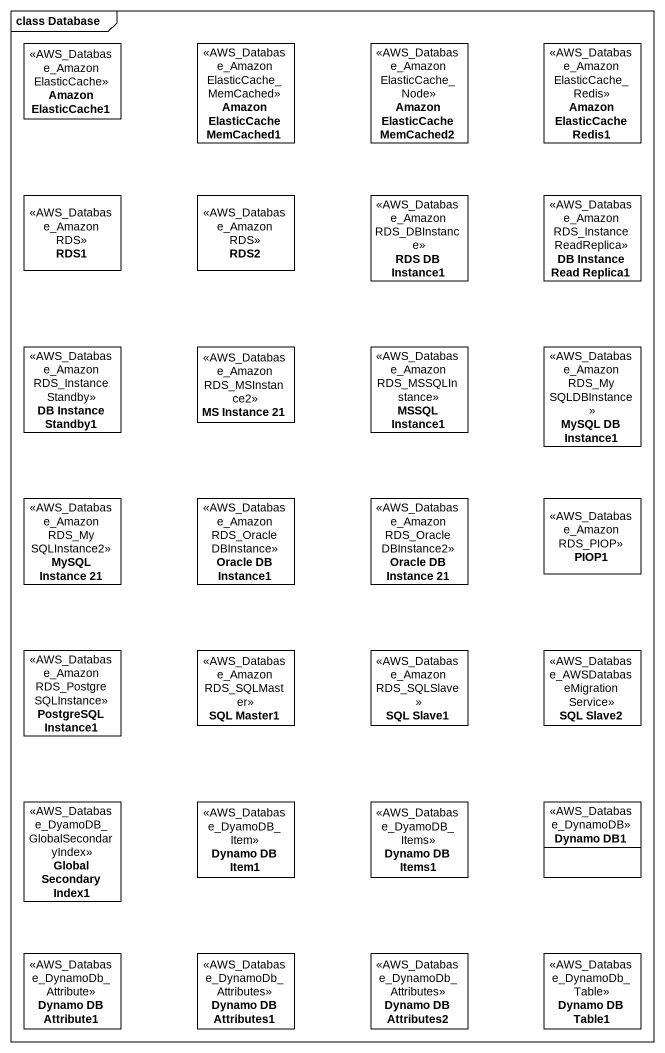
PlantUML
@startuml
mainframe class Database
hide circle
hide empty members
class "Amazon ElasticCache1" as Amazon_ElasticCache1 <<AWS_Database_AmazonElasticCache>>
class "Amazon ElasticCache MemCached1" as Amazon_ElasticCache <<AWS_Database_AmazonElasticCache_MemCached>>
class "Amazon ElasticCache MemCached2" as Amazon_ElasticCache_2 <<AWS_Database_AmazonElasticCache_Node>>
class "Amazon ElasticCache Redis1" as Amazon_ElasticCache_Redis1 <<AWS_Database_AmazonElasticCache_Redis>>
class RDS1 <<AWS_Database_AmazonRDS>>
class RDS2 <<AWS_Database_AmazonRDS>>
class "RDS DB Instance1" as RDS_DB_Instance1 <<AWS_Database_AmazonRDS_DBInstance>>
class "DB Instance Read Replica1" as DB_Instance_Read_Replica1 <<AWS_Database_AmazonRDS_InstanceReadReplica>>
class "DB Instance Standby1" as DB_Instance_Standby1 <<AWS_Database_AmazonRDS_InstanceStandby>>
class "MS Instance 21" as MS_Instance_21 <<AWS_Database_AmazonRDS_MSInstance2>>
class "MSSQL Instance1" as MSSQL_Instance1 <<AWS_Database_AmazonRDS_MSSQLInstance>>
class "MySQL DB Instance1" as MySQL_DB_Instance1 <<AWS_Database_AmazonRDS_MySQLDBInstance>>
class "MySQL Instance 21" as MySQL_Instance_21 <<AWS_Database_AmazonRDS_MySQLInstance2>>
class "Oracle DB Instance1" as Oracle_DB_Instance1 <<AWS_Database_AmazonRDS_OracleDBInstance>>
class "Oracle DB Instance 21" as Oracle_DB_Instance_21 <<AWS_Database_AmazonRDS_OracleDBInstance2>>
class PIOP1 <<AWS_Database_AmazonRDS_PIOP>>
class "PostgreSQL Instance1" as PostgreSQL_Instance1 <<AWS_Database_AmazonRDS_PostgreSQLInstance>>
class "SQL Master1" as SQL_Master1 <<AWS_Database_AmazonRDS_SQLMaster>>
class "SQL Slave1" as SQL_Slave1 <<AWS_Database_AmazonRDS_SQLSlave>>
class "SQL Slave2" as SQL_Slave2 <<AWS_Database_AWSDatabaseMigrationService>>
class "Global Secondary Index1" as Global_Secondary_Index1 <<AWS_Database_DyamoDB_GlobalSecondaryIndex>>
class "Dynamo DB Item1" as Dynamo_DB_Item1 <<AWS_Database_DyamoDB_Item>>
class "Dynamo DB Items1" as Dynamo_DB_Items1 <<AWS_Database_DyamoDB_Items>>
class "Dynamo DB1" as Dynamo_DB1 <<AWS_Database_DynamoDB>>
class "Dynamo DB Attribute1" as Dynamo_DB_Attribute1 <<AWS_Database_DynamoDb_Attribute>>
class "Dynamo DB Attributes1" as Dynamo_DB_Attributes1 <<AWS_Database_DynamoDb_Attributes>>
class "Dynamo DB Attributes2" as Dynamo_DB_Attributes2 <<AWS_Database_DynamoDb_Attributes>>
class "Dynamo DB Table1" as Dynamo_DB_Table1 <<AWS_Database_DynamoDb_Table>>
@enduml
